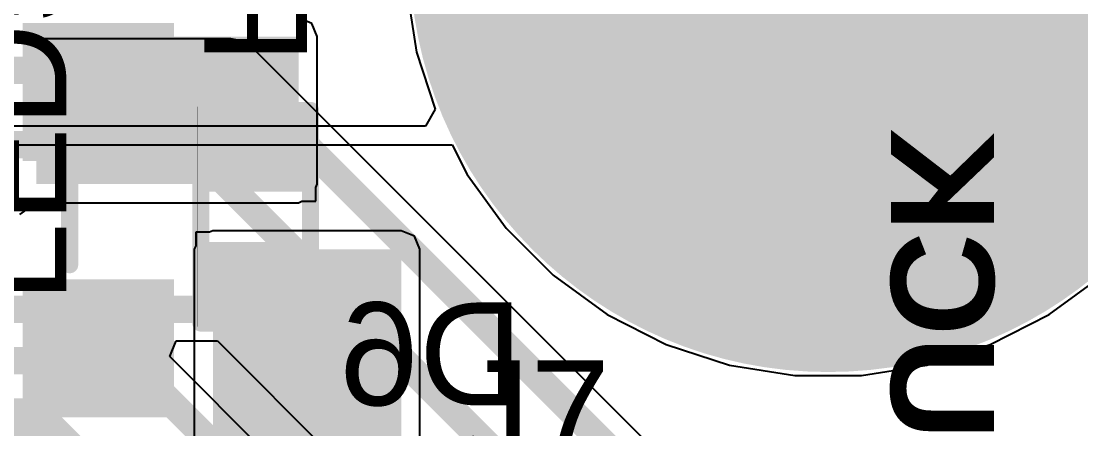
# Model space of a CAD drawing. Header units: inches. Extents: x -22 to 5433, y -13 to 5447.
# Drawn here: x 56.58 to 64.43, y 27.46 to 30.48 of the extents above; entities that cross this region are included whole.
import ezdxf

# ---------------------------------------------------------------- set-up
doc = ezdxf.new("R2010")
doc.units = ezdxf.units.IN
for name, color, linetype in [('Board_outline', 216, 'Continuous'), ('Bottom Layer', 5, 'Continuous'), ('Bottom Overlay', 54, 'Continuous'), ('Bottom Paste', 16, 'Continuous'), ('Bottom Solder', 6, 'Continuous'), ('Ground', 16, 'Continuous'), ('Multi-Layer', 9, 'Continuous'), ('Pad Holes', 156, 'Continuous'), ('Power', 76, 'Continuous'), ('Top Layer', 1, 'Continuous'), ('Top Overlay', 2, 'Continuous'), ('Top Solder', 216, 'Continuous')]:
    doc.layers.add(name, color=color, linetype=linetype)
doc.styles.add('Arial', font='', dxfattribs={"height": 0.2})
doc.styles.add('Arial_Bold', font='', dxfattribs={"height": 0.2})
doc.styles.get('Arial').set_extended_font_data('Arial')
doc.styles.get('Arial_Bold').set_extended_font_data('Arial', bold=True)

msp = doc.modelspace()

# ---------------------------------------------------------------- hatches: boundary and pattern name
at = {"layer": 'Bottom Layer'}
h = msp.add_hatch(color=5, dxfattribs=at)
edge = h.paths.add_edge_path()
edge.add_arc((62.5606, 30.9834), 3, 0, 360)
for points in [[(56.6922, 29.2735), (58.6359, 29.2735), (58.6359, 30.3668), (56.6922, 30.3668)], [(57.6122, 30.3668), (57.6122, 29.5468), (56.6922, 29.5468), (56.6922, 30.3668)], [(58.0009, 29.7307), (58.6359, 29.7307), (58.6359, 29.2735), (58.0009, 29.2735)], [(58.0009, 24.5444), (59.3967, 24.5444), (59.3967, 28.7909), (58.0009, 28.7909)], [(58.0009, 28.7909), (58.6359, 28.7909), (58.6359, 28.3337), (58.0009, 28.3337)], [(57.6122, 28.4668), (57.6122, 27.6468), (56.6922, 27.6468), (56.6922, 28.4668)]]:
    msp.add_hatch(color=5, dxfattribs=at).paths.add_polyline_path(points)
at = {"layer": 'Bottom Paste'}
for points in [[(57.6122, 30.3668), (57.6122, 29.5468), (56.6922, 29.5468), (56.6922, 30.3668)], [(58.0009, 29.7307), (58.6359, 29.7307), (58.6359, 29.2735), (58.0009, 29.2735)], [(58.0009, 28.7909), (58.6359, 28.7909), (58.6359, 28.3337), (58.0009, 28.3337)], [(57.6122, 28.4668), (57.6122, 27.6468), (56.6922, 27.6468), (56.6922, 28.4668)]]:
    msp.add_hatch(color=16, dxfattribs=at).paths.add_polyline_path(points)
at = {"layer": 'Bottom Solder'}
h = msp.add_hatch(color=6, dxfattribs=at)
edge = h.paths.add_edge_path()
edge.add_arc((62.5606, 30.9834), 3.1016, 0, 360)
for points in [[(57.7138, 30.4684), (57.7138, 29.4452), (56.5906, 29.4452), (56.5906, 30.4684)], [(57.9459, 29.7857), (58.6909, 29.7857), (58.6909, 29.2185), (57.9459, 29.2185)], [(57.9459, 28.8459), (58.6909, 28.8459), (58.6909, 28.2787), (57.9459, 28.2787)], [(57.7138, 28.5684), (57.7138, 27.5452), (56.5906, 27.5452), (56.5906, 28.5684)]]:
    msp.add_hatch(color=6, dxfattribs=at).paths.add_polyline_path(points)
at = {"layer": 'Ground'}
h = msp.add_hatch(color=16, dxfattribs=at)
edge = h.paths.add_edge_path()
edge.add_arc((62.5606, 30.9834), 3, 0, 360)
at = {"layer": 'Multi-Layer'}
h = msp.add_hatch(color=9, dxfattribs=at)
edge = h.paths.add_edge_path()
edge.add_arc((62.5606, 30.9834), 3, 0, 360)
at = {"layer": 'Pad Holes'}
h = msp.add_hatch(color=7, dxfattribs=at)
edge = h.paths.add_edge_path()
edge.add_arc((62.5606, 30.9834), 1.85, 0, 360)
at = {"layer": 'Power'}
h = msp.add_hatch(color=76, dxfattribs=at)
edge = h.paths.add_edge_path()
edge.add_arc((62.5606, 30.9834), 3, 0, 360)
at = {"layer": 'Top Layer'}
h = msp.add_hatch(color=1, dxfattribs=at)
edge = h.paths.add_edge_path()
edge.add_arc((62.5606, 30.9834), 3, 0, 360)
at = {"layer": 'Top Solder'}
h = msp.add_hatch(color=216, dxfattribs=at)
edge = h.paths.add_edge_path()
edge.add_arc((62.5606, 30.9834), 3.1016, 0, 360)

# ---------------------------------------------------------------- linework, layer by layer
at = {"layer": 'Board_outline'}
msp.add_lwpolyline([(64.4116, 30.9834, 0.127, 0.127, 1), (60.7096, 30.9834, 0.127, 0.127, 1)], format="xyseb", close=True, dxfattribs=at)
at = {"layer": 'Bottom Layer'}
for p, q in [((58.7331, 30.464), (58.6359, 30.5043)), ((58.7734, 30.3668), (58.7331, 30.464)), ((58.7734, 29.2735), (58.7734, 30.3668)), ((58.7629, 29.2482), (58.7734, 29.2735)), ((58.7629, 29.1465), (58.7629, 29.2482)), ((56.5701, 29.0491), (56.6922, 29.136)), ((56.6922, 29.136), (58.6359, 29.136)), ((58.6359, 29.136), (58.6612, 29.1465)), ((58.6612, 29.1465), (58.7629, 29.1465)), ((57.9756, 28.9179), (57.8739, 28.9179)), ((57.8739, 28.9179), (57.8739, 28.8162)), ((58.0009, 28.9284), (57.9756, 28.9179)), ((59.3967, 28.9284), (58.0009, 28.9284)), ((59.4939, 28.8881), (59.3967, 28.9284)), ((59.5341, 28.7909), (59.4939, 28.8881)), ((57.8739, 28.8162), (57.8634, 28.7909)), ((57.8634, 28.7909), (57.8634, 24.5444)), ((59.5341, 27.1334), (59.5341, 28.7909))]:
    msp.add_line(p, q, dxfattribs=at)
at = {"layer": 'Bottom Overlay'}
for points in [[(57.912, 29.8196, 0.127, 0.127, 0), (58.7248, 29.8196, 0.127, 0.127, 0)], [(57.912, 28.2448, 0.127, 0.127, 0), (57.912, 29.8196, 0.127, 0.127, 0)], [(57.8866, 28.2194, 0.00323, 0.00323, 0), (57.8866, 29.845, 0.00323, 0.00323, 0)], [(58.7248, 28.2448, 0.127, 0.127, 0), (58.7248, 29.8196, 0.127, 0.127, 0)], [(56.9396, 28.6766, 0.127, 0.127, 0), (56.9396, 29.337, 0.127, 0.127, 0)], [(57.912, 28.2448, 0.127, 0.127, 0), (58.7248, 28.2448, 0.127, 0.127, 0)], [(55.3394, 27.4574, 0.127, 0.127, 0), (56.7364, 27.4574, 0.127, 0.127, 0)]]:
    msp.add_lwpolyline(points, format="xyseb", dxfattribs=at)
for points in [[(57.8802, 29.8196, 0.0635, 0.0635, 1), (57.9437, 29.8196, 0.0635, 0.0635, 1)], [(57.8802, 29.8196, 0.0635, 0.0635, 1), (57.9437, 29.8196, 0.0635, 0.0635, 1)], [(57.8858, 29.845, 0.00161, 0.00161, 1), (57.8874, 29.845, 0.00161, 0.00161, 1)], [(58.693, 29.8196, 0.0635, 0.0635, 1), (58.7565, 29.8196, 0.0635, 0.0635, 1)], [(58.693, 29.8196, 0.0635, 0.0635, 1), (58.7565, 29.8196, 0.0635, 0.0635, 1)], [(56.9078, 29.337, 0.0635, 0.0635, 1), (56.9713, 29.337, 0.0635, 0.0635, 1)], [(56.9078, 28.6766, 0.0635, 0.0635, 1), (56.9713, 28.6766, 0.0635, 0.0635, 1)], [(57.8802, 28.2448, 0.0635, 0.0635, 1), (57.9437, 28.2448, 0.0635, 0.0635, 1)], [(57.8802, 28.2448, 0.0635, 0.0635, 1), (57.9437, 28.2448, 0.0635, 0.0635, 1)], [(58.693, 28.2448, 0.0635, 0.0635, 1), (58.7565, 28.2448, 0.0635, 0.0635, 1)], [(58.693, 28.2448, 0.0635, 0.0635, 1), (58.7565, 28.2448, 0.0635, 0.0635, 1)], [(57.8858, 28.2194, 0.00161, 0.00161, 1), (57.8874, 28.2194, 0.00161, 0.00161, 1)], [(56.7046, 27.4574, 0.0635, 0.0635, 1), (56.7681, 27.4574, 0.0635, 0.0635, 1)]]:
    msp.add_lwpolyline(points, format="xyseb", close=True, dxfattribs=at)
at = {"layer": 'Ground'}
for p, q in [((58.1333, 30.3501), (52.114, 30.3501)), ((58.2225, 30.3324), (58.1333, 30.3501)), ((58.2981, 30.2818), (58.2225, 30.3324)), ((62.4778, 26.1022), (58.2981, 30.2818)), ((57.6807, 27.996), (57.7293, 28.1133)), ((57.7293, 28.1133), (58.0344, 28.1133)), ((58.0344, 28.1133), (59.4003, 26.7474)), ((59.9564, 25.7203), (57.6807, 27.996))]:
    msp.add_line(p, q, dxfattribs=at)
for points in [[(21.9276, 30.117, 0.2032, 0.2032, 0), (58.1333, 30.117, 0.2032, 0.2032, 0)], [(58.1333, 30.117, 0.2032, 0.2032, 0), (62.5715, 25.6788, 0.2032, 0.2032, 0)], [(30.6578, 29.5656, 0.2032, 0.2032, 0), (57.813, 29.5656, 0.2032, 0.2032, 0)], [(57.813, 29.5656, 0.2032, 0.2032, 0), (64.77, 22.6086, 0.2032, 0.2032, 0)], [(31.3182, 28.3464, 0.2032, 0.2032, 0), (58.131, 28.3464, 0.2032, 0.2032, 0)], [(58.131, 28.3464, 0.2032, 0.2032, 0), (59.8237, 26.6537, 0.2032, 0.2032, 0)], [(32.0802, 27.9654, 0.2032, 0.2032, 0), (57.3817, 27.9654, 0.2032, 0.2032, 0)], [(57.3817, 27.9654, 0.2032, 0.2032, 0), (59.7916, 25.5555, 0.2032, 0.2032, 0)], [(34.5955, 27.5844, 0.2032, 0.2032, 0), (56.6997, 27.5844, 0.2032, 0.2032, 0)], [(56.6997, 27.5844, 0.2032, 0.2032, 0), (59.263, 25.0211, 0.2032, 0.2032, 0)]]:
    msp.add_lwpolyline(points, format="xyseb", dxfattribs=at)
for points in [[(58.0825, 30.117, 0.1016, 0.1016, 1), (58.1841, 30.117, 0.1016, 0.1016, 1)], [(58.0825, 30.117, 0.1016, 0.1016, 1), (58.1841, 30.117, 0.1016, 0.1016, 1)], [(57.7622, 29.5656, 0.1016, 0.1016, 1), (57.8638, 29.5656, 0.1016, 0.1016, 1)], [(57.7622, 29.5656, 0.1016, 0.1016, 1), (57.8638, 29.5656, 0.1016, 0.1016, 1)], [(58.0802, 28.3464, 0.1016, 0.1016, 1), (58.1818, 28.3464, 0.1016, 0.1016, 1)], [(58.0802, 28.3464, 0.1016, 0.1016, 1), (58.1818, 28.3464, 0.1016, 0.1016, 1)], [(57.3309, 27.9654, 0.1016, 0.1016, 1), (57.4325, 27.9654, 0.1016, 0.1016, 1)], [(57.3309, 27.9654, 0.1016, 0.1016, 1), (57.4325, 27.9654, 0.1016, 0.1016, 1)], [(56.6489, 27.5844, 0.1016, 0.1016, 1), (56.7505, 27.5844, 0.1016, 0.1016, 1)], [(56.6489, 27.5844, 0.1016, 0.1016, 1), (56.7505, 27.5844, 0.1016, 0.1016, 1)]]:
    msp.add_lwpolyline(points, format="xyseb", close=True, dxfattribs=at)
at = {"layer": 'Power'}
for p, q in [((59.4336, 30.7373), (59.5106, 30.2512)), ((59.5106, 30.2512), (59.6475, 29.8301)), ((59.6475, 29.8301), (59.5768, 29.7031)), ((59.5768, 29.7031), (50.205, 29.7031)), ((50.205, 29.5656), (59.7735, 29.5656)), ((59.7735, 29.5656), (59.8862, 29.3445)), ((59.8862, 29.3445), (60.1755, 28.9463)), ((60.1755, 28.9463), (60.5235, 28.5983)), ((60.5235, 28.5983), (60.9217, 28.309)), ((64.1995, 28.309), (64.5977, 28.5983)), ((60.9217, 28.309), (61.3603, 28.0855)), ((63.761, 28.0855), (64.1995, 28.309)), ((61.3603, 28.0855), (61.8284, 27.9334)), ((63.2929, 27.9334), (63.761, 28.0855)), ((61.8284, 27.9334), (62.3145, 27.8564)), ((62.8067, 27.8564), (63.2929, 27.9334)), ((62.3145, 27.8564), (62.8067, 27.8564))]:
    msp.add_line(p, q, dxfattribs=at)

# ---------------------------------------------------------------- texts
at = {"layer": 'Bottom Overlay', "text_generation_flag": 2}
for s, rotation, style, p in [('R12', 270, 'Arial', (57.9375, 30.1628)), ('EN_BUCK', 270, 'Arial_Bold', (63.0267, 24.5402)), ('D6', 360, 'Arial', (60.2994, 27.6353))]:
    msp.add_text(s, height=0.762, rotation=rotation, dxfattribs=dict(at, style=style)).set_placement(p)
at = {"layer": 'Top Overlay', "style": 'Arial'}
msp.add_text('LED5', height=0.762, rotation=90, dxfattribs=at).set_placement((56.9147, 28.3937))
msp.add_text('J7', height=0.762, dxfattribs=at).set_placement((59.8218, 27.2052))

doc.saveas('drawing.dxf')
